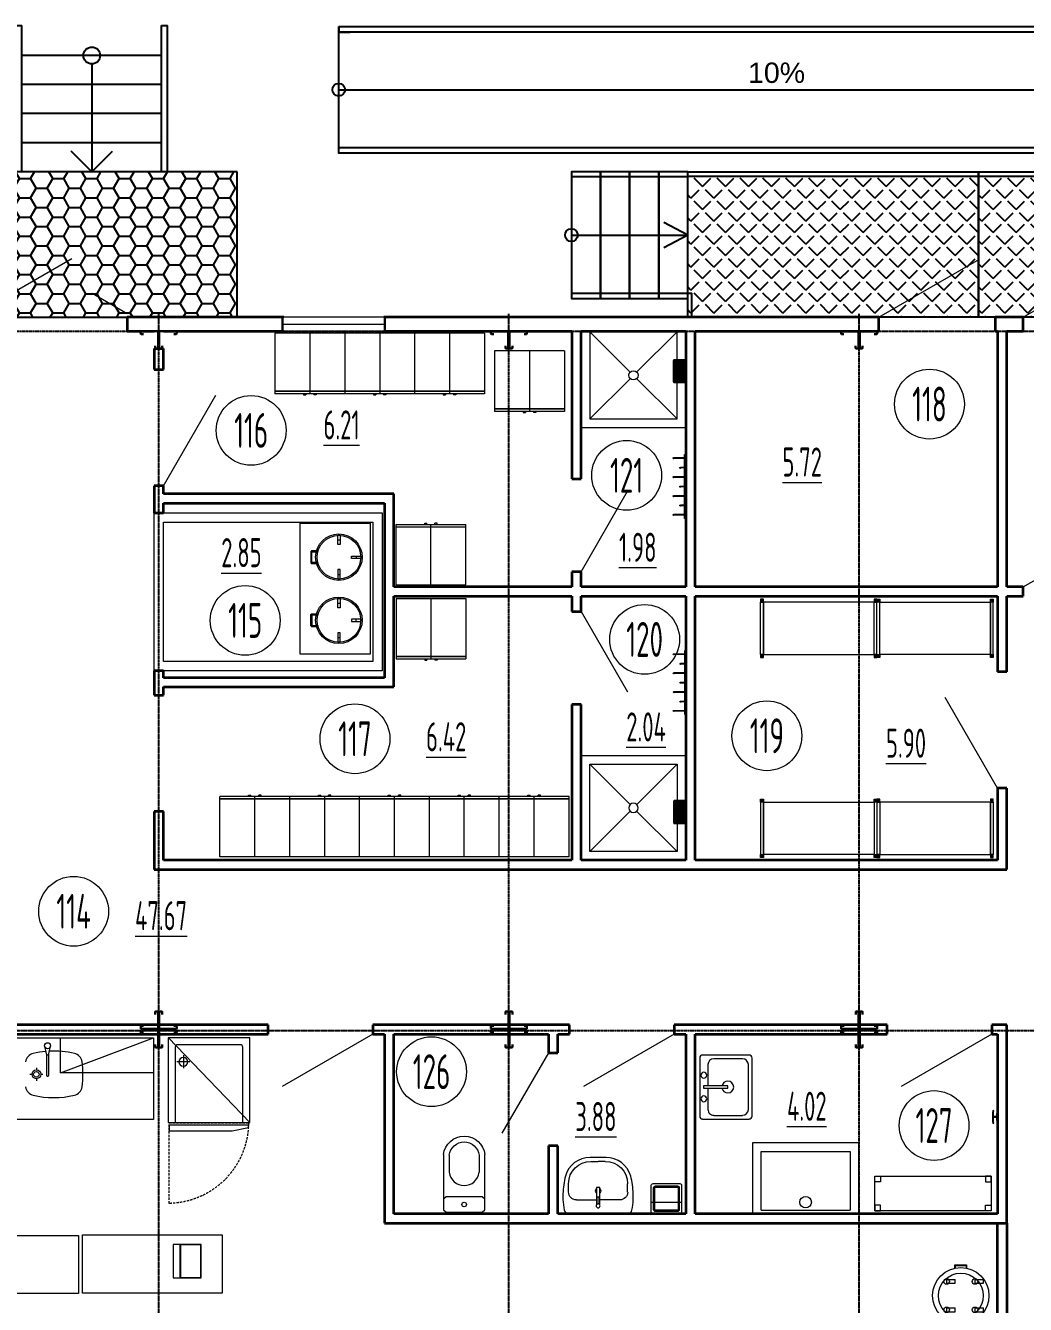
# Model space of a CAD drawing. Header units: millimetres. Extents: x 2162 to 93478, y -2737 to 52379.
# Drawn here: x 44038 to 52631, y 12516 to 23513 of the extents above; entities that cross this region are included whole.
import ezdxf
from ezdxf.enums import TextEntityAlignment as Align

# ---------------------------------------------------------------- set-up
doc = ezdxf.new("R2010")
doc.units = ezdxf.units.MM
for name, pattern in [('DASHEDX2', [1.5, 1, -0.5]), ('Штрихпунктир 15 х 2 х 2 мм', [19, 15, -2, 0, -2]), ('Штрихпунктирная', [30, 25, -2.25, 0.5, -2.25])]:
    doc.linetypes.add(name, pattern=pattern)
doc.layers.add('Axes', color=40, linetype='Штрихпунктирная')
for name, color, linetype, lineweight in [('Columns', 5, 'Continuous', 30), ('door', 7, 'Continuous', 18), ('equipment 1', 4, 'Continuous', 9), ('txt', 219, 'Continuous', 20), ('Wall', 5, 'Continuous', 9), ('windows', 4, 'Continuous', 30)]:
    doc.layers.add(name, color=color, linetype=linetype, lineweight=lineweight)
doc.styles.get("Standard").update_dxf_attribs({"font": 'arial.ttf'})
doc.styles.add('стиль1', font='cs_gost2304.shx', dxfattribs={"width": 0.8})

# ---------------------------------------------------------------- blocks, each defined once
blk = doc.blocks.new('d8')
at = {"layer": 'door'}
blk.add_line((400, 40), (-293, 440), dxfattribs=at)
blk = doc.blocks.new('d9')
at = {"layer": 'door'}
blk.add_line((-450, 40), (329, 490), dxfattribs=at)
blk = doc.blocks.new('560 x 460mm')
at = {"color": 0}
for p, q in [((57, 505), (57, 105)), ((57, 505), (57, 105)), ((581, 530), (82, 530)), ((581, 530), (82, 530)), ((88, 447), (88, 201)), ((524, 498), (139, 498)), ((575, 201), (575, 447)), ((607, 105), (607, 505)), ((607, 105), (607, 505)), ((341, 321), (322, 321)), ((322, 321), (322, 112)), ((341, 112), (341, 321)), ((139, 150), (322, 150)), ((322, 112), (341, 112)), ((341, 150), (524, 150)), ((82, 80), (581, 80)), ((82, 80), (581, 80))]:
    blk.add_line(p, q, dxfattribs=at)
for centre, radius, start, end in [((82, 505), 25.4, 90, 180), ((82, 505), 25.4, 90, 180), ((139, 447), 50.8, 90, 180), ((524, 447), 50.8, 360, 90), ((581, 505), 25.4, 0, 90), ((581, 505), 25.4, 360, 90), ((332, 321), 50.8, 360, 180), ((332, 321), 50.8, 180, 259.1931), ((332, 321), 50.8, 280.8069, 0), ((139, 201), 50.8, 180, 270), ((230, 115), 25.4, 360, 180), ((230, 115), 25.4, 180, 360), ((433, 115), 25.4, 360, 180), ((433, 115), 25.4, 180, 360), ((524, 201), 50.8, 270, 0), ((82, 105), 25.4, 180, 270), ((82, 105), 25.4, 180, 270), ((581, 105), 25.4, 270, 360), ((581, 105), 25.4, 270, 0)]:
    blk.add_arc(centre, radius, start, end, dxfattribs=at)
blk = doc.blocks.new('clean wash')
at = {"color": 0}
for p, q in [((457.5, 610), (-457.5, 610)), ((-457.5, 610), (-457.5, 0)), ((457.5, 0), (457.5, 610)), ((-382.5, 535), (382.5, 535)), ((-382.5, 30), (-382.5, 535)), ((382.5, 535), (382.5, 30))]:
    blk.add_line(p, q, dxfattribs=at)
for points in [[(-457.5, 0), (457.5, 0)], [(-382.5, 30), (382.5, 30)]]:
    blk.add_lwpolyline(points, dxfattribs=at)
blk.add_circle((0, 100), 50, dxfattribs=at)
blk = doc.blocks.new('d11')
at = {"layer": 'door'}
blk.add_line((-500, 75), (366, 575), dxfattribs=at)
blk = doc.blocks.new('shower cab')
at = {"color": 0}
for p, q in [((0, 900), (900, 900)), ((75, 825), (421, 479)), ((75, 75), (75, 825)), ((75, 825), (825, 825)), ((825, 825), (479, 479)), ((825, 825), (825, 75)), ((422, 422), (75, 75)), ((478, 422), (825, 75)), ((825, 75), (75, 75))]:
    blk.add_line(p, q, dxfattribs=at)
for start, end in [(360, 180), (180, 360)]:
    blk.add_arc((450, 450), 40, start, end, dxfattribs=at)
blk = doc.blocks.new('d10')
at = {"layer": 'door'}
blk.add_line((450, 40), (-329, 490), dxfattribs=at)
blk = doc.blocks.new('d7')
at = {"layer": 'door'}
blk.add_line((-400, 40), (293, 440), dxfattribs=at)
blk = doc.blocks.new('d3')
at = {"layer": 'door'}
for p, q in [((-650, 75), (173, 550)), ((650, 75), (347, 250))]:
    blk.add_line(p, q, dxfattribs=at)
blk = doc.blocks.new('d2')
at = {"layer": 'door'}
for p, q in [((-650, 40), (173, 515)), ((650, 40), (347, 215))]:
    blk.add_line(p, q, dxfattribs=at)
blk = doc.blocks.new('200х155х100')
at = {"color": 0}
blk.add_lwpolyline([(-18, -8), (166, -8, -0.414214), (174, -16), (174, -100, -0.414214), (166, -108), (-18, -108, -0.414214), (-26, -100), (-26, -16, -0.414214)], format="xyb", close=True, dxfattribs=at)
for points in [[(172, -22), (-24, -22)], [(-24, -22), (-24, -28)], [(172, -28), (-24, -28)], [(172, -38), (-24, -38)], [(-24, -38), (-24, -44)], [(172, -44), (-24, -44)], [(172, -55), (-24, -55)], [(-24, -55), (-24, -61)], [(172, -61), (-24, -61)], [(172, -72), (-24, -72)], [(-24, -72), (-24, -78)], [(172, -78), (-24, -78)], [(172, -88), (-24, -88)], [(-24, -88), (-24, -94)], [(172, -94), (-24, -94)], [(-20, -38), (-20, -28)], [(-20, -55), (-20, -44)], [(-20, -72), (-20, -61)], [(-20, -88), (-20, -78)], [(168, -28), (168, -38)], [(168, -44), (168, -55)], [(168, -61), (168, -72)], [(168, -78), (168, -88)], [(172, -22), (172, -28)], [(172, -38), (172, -44)], [(172, -55), (172, -61)], [(172, -72), (172, -78)], [(172, -88), (172, -94)]]:
    blk.add_lwpolyline(points, dxfattribs=at)
for points in [[(-20, -22), (-20, -16, -0.414214), (-18, -14), (166, -14, -0.414214), (168, -16), (168, -22)], [(168, -94), (168, -100, -0.414214), (166, -102), (-18, -102, -0.414214), (-20, -100), (-20, -94)]]:
    blk.add_lwpolyline(points, format="xyb", dxfattribs=at)
for centre in [(0, -4), (147, -4)]:
    blk.add_circle(centre, 4, dxfattribs=at)
blk = doc.blocks.new('7 hand')
at = {"color": 0}
for points in [[(550, 0), (550, -10), (0, -10), (0, 0)], [(0, 0), (550, 0)], [(30, -10), (30, -101)], [(30, -10), (35, -10)], [(35, -10), (35, -101)], [(111, -10), (111, -41)], [(116, -10), (116, -41)], [(192, -10), (192, -101)], [(198, -10), (198, -101)], [(274, -10), (274, -41)], [(279, -10), (279, -41)], [(355, -10), (355, -101)], [(360, -10), (360, -101)], [(437, -10), (437, -41)], [(442, -10), (442, -41)], [(517, -10), (517, -101)], [(522, -10), (522, -101)]]:
    blk.add_lwpolyline(points, dxfattribs=at)
for centre in [(32, -105), (114, -46), (195, -105), (276, -46), (358, -105), (439, -46), (519, -105)]:
    blk.add_circle(centre, 5, dxfattribs=at)
blk = doc.blocks.new('Cerasit_President_H60')
at = {"color": 0}
for p, q in [((-187, 254), (-259, 254)), ((-120, 187), (-120, 14)), ((-451, 62), (-451, 0)), ((-451, -62), (-451, 0)), ((-226, -14), (-226, 14)), ((-226, 14), (-78, 14)), ((-78, -14), (-226, -14)), ((-120, -187), (-120, -14)), ((-187, -254), (-259, -254))]:
    blk.add_line(p, q, dxfattribs=at)
blk.add_lwpolyline([(-324, 281, -0.053248), (-173, 302), (-123, 302, -0.039105), (-31, 291, -0.357153), (0, 254), (0, 0), (0, -254, -0.357153), (-31, -291, -0.039105), (-123, -302), (-173, -302, -0.053248), (-324, -281, -0.335411), (-485, -68), (-485, 0), (-485, 68, -0.335411)], format="xyb", close=True, dxfattribs=at)
for points in [[(-82, 9), (-146, 9)], [(-146, 9), (-146, -9)], [(-82, -9), (-146, -9)]]:
    blk.add_lwpolyline(points, dxfattribs=at)
blk.add_circle((-68, 0), 16.8, dxfattribs=at)
for centre, radius, start, end in [((-259, 62), 192, 90, 180), ((-187, 187), 67.2, 0, 90), ((-198, 0), 22.1, 39.1625, 140.8375), ((-259, -62), 192, 180, 270), ((-198, 0), 22.1, 219.1625, 320.8375), ((-187, -187), 67.2, 270, 0)]:
    blk.add_arc(centre, radius, start, end, dxfattribs=at)
blk = doc.blocks.new('15L')
at = {"color": 0}
for points in [[(-130, -245), (-130, -15, -0.414214), (-115, 0), (115, 0, -0.414214), (130, -15), (130, -245, -0.414214), (115, -260), (-115, -260, -0.414214)], [(-110, -225), (-110, -35, -0.414214), (-95, -20), (95, -20, -0.414214), (110, -35), (110, -225, -0.414214), (95, -240), (-95, -240, -0.414214)], [(-100, -225), (-100, -35, -0.414214), (-95, -30), (95, -30, -0.414214), (100, -35), (100, -225, -0.414214), (95, -230), (-95, -230, -0.414214)]]:
    blk.add_lwpolyline(points, format="xyb", close=True, dxfattribs=at)
for points in [[(-130, -98), (-110, -98)], [(-100, -98), (100, -98)], [(110, -98), (130, -98)]]:
    blk.add_lwpolyline(points, dxfattribs=at)
blk = doc.blocks.new('Cersanit_Vista')
at = {"color": 0}
for p, q in [((22, 178), (0, 155)), ((0, 155), (0, -155)), ((112, 178), (22, 178)), ((134, 155), (112, 178)), ((134, -155), (134, 155)), ((0, -155), (22, -178)), ((22, -178), (112, -178)), ((112, -178), (134, -155))]:
    blk.add_line(p, q, dxfattribs=at)
at = {"color": 0, "flags": 128}
for points in [[(497, 178), (112, 178)], [(112, -178), (497, -178)]]:
    blk.add_lwpolyline(points, dxfattribs=at)
at = {"color": 0}
for points in [[(344, 128, 0.888628), (344, -128, 0.888628)], [(491, 128, -0.888628), (491, -128, -0.888628)], [(497, 178, -0.888628), (497, -178, -0.888628)]]:
    blk.add_lwpolyline(points, format="xyb", dxfattribs=at)
for points in [[(491, 128), (344, 128)], [(491, -128), (344, -128)]]:
    blk.add_lwpolyline(points, dxfattribs=at)
blk.add_circle((67, 0), 19.7, dxfattribs=at)
blk = doc.blocks.new('MS_1000x300x1850')
at = {"color": 0}
for points in [[(0, 0), (50, 0), (50, -50), (0, -50)], [(1000, 0), (950, 0), (950, -50), (1000, -50)], [(0, 0), (1000, 0), (1000, -300), (0, -300)], [(0, -300), (50, -300), (50, -250), (0, -250)], [(1000, -300), (950, -300), (950, -250), (1000, -250)]]:
    blk.add_lwpolyline(points, close=True, dxfattribs=at)
blk = doc.blocks.new('det5')
at = {"color": 0}
blk.add_lwpolyline([(0, 30), (0, -30), (5, -30, 0.079361), (5, 30)], format="xyb", close=True, dxfattribs=at)
for points in [[(7, 5), (35, 5)], [(35, -45), (35, 45)], [(40, -45), (40, 45)], [(7, -5), (35, -5)]]:
    blk.add_lwpolyline(points, dxfattribs=at)
for centre in [(37, 50), (37, -50)]:
    blk.add_circle(centre, 5, dxfattribs=at)
blk = doc.blocks.new('A$C1AE96526')
h = blk.add_hatch()
h.set_pattern_fill('ANGLE', color=0, scale=20, angle=45)
h.set_pattern_definition([(45, (2500, 1250), (-98.783, 98.783), [101.6, -38.1]), (135, (2500, 1250), (-98.783, -98.783), [101.6, -38.1])])
h.paths.add_polyline_path([(783, 2392), (-1717, 2392), (-1717, 1183), (783, 1183)])
h.paths.add_polyline_path([(-634, 2371), (-312, 2371)], flags=16)
h = blk.add_hatch()
h.set_pattern_fill('ANGLE', color=0, scale=20, angle=45)
h.set_pattern_definition([(45, (-2500, 0), (-98.783, 98.783), [101.6, -38.1]), (135, (-2500, 0), (-98.783, -98.783), [101.6, -38.1])])
h.paths.add_polyline_path([(-4217, 1142), (-6717, 1142), (-6717, -67), (-4217, -67)])
h.paths.add_polyline_path([(-5634, 1142), (-5312, 1142), (-5312, 1121), (-5634, 1121)], flags=16)
h = blk.add_hatch()
h.set_pattern_fill('ANGLE', color=0, scale=20, angle=45)
h.set_pattern_definition([(45, (0, 0), (-98.783, 98.783), [101.6, -38.1]), (135, (0, 0), (-98.783, -98.783), [101.6, -38.1])])
h.paths.add_polyline_path([(-1717, 1142), (-4217, 1142), (-4217, -67), (-1717, -67)])
h.paths.add_polyline_path([(-3134, 1142), (-2812, 1142), (-2812, 1121), (-3134, 1121)], flags=16)
h = blk.add_hatch()
h.set_pattern_fill('ANGLE', color=0, scale=20, angle=45)
h.set_pattern_definition([(45, (2500, 0), (-98.783, 98.783), [101.6, -38.1]), (135, (2500, 0), (-98.783, -98.783), [101.6, -38.1])])
h.paths.add_polyline_path([(783, 1142), (-1717, 1142), (-1717, -67), (783, -67)])
h.paths.add_polyline_path([(-634, 1121), (-312, 1121)], flags=16)
at = {"color": 0}
for points in [[(-9717, 2433), (-1717, 2433), (-1717, 1343), (-9717, 1343)], [(-1717, 2433), (783, 2433), (783, 1183), (-1717, 1183)], [(-6717, 1183), (-7717, 1183), (-7717, 1142), (-6717, 1142)], [(-6717, 1183), (-4217, 1183), (-4217, -67), (-6717, -67)], [(-4217, 1183), (-1717, 1183), (-1717, -67), (-4217, -67)], [(-1717, 1183), (783, 1183), (783, -67), (-1717, -67)]]:
    blk.add_lwpolyline(points, close=True, dxfattribs=at)
for points in [[(-1067, 2433), (-1067, 2384), (-9717, 2384)], [(-9717, 2423), (-9717, 2384), (-9620, 2384)], [(-1067, 2384), (-1067, 2433)], [(783, -67), (725, -67), (725, 2398), (725, 2384), (133, 2384), (133, 2433)], [(-9717, 1888), (-1717, 1888), (-1923, 1997)], [(-9717, 1888), (-1717, 1888), (-1923, 1779)], [(-9717, 1353), (-9717, 1391), (-1673, 1391), (-1673, 1142), (-6665, 1142), (-6665, 1142), (-6717, 1142)], [(-7467, 1183), (-7717, 1183), (-7717, 93), (-7467, 93), (-7467, 1183)], [(-7217, 1183), (-7467, 1183), (-7467, 93), (-7217, 93), (-7217, 1183)], [(-6967, 1183), (-7217, 1183), (-7217, 93), (-6967, 93), (-6967, 1183)], [(-6717, 1183), (-6967, 1183), (-6967, 93), (-6717, 93), (-6717, 1183)], [(-7717, 638), (-6717, 638), (-6923, 747)], [(-7717, 638), (-6717, 638), (-6923, 529)], [(-6681, -67), (-6681, 136), (-7717, 136), (-7717, 93), (-7717, 93)]]:
    blk.add_lwpolyline(points, dxfattribs=at)
for centre in [(-9717, 1888), (-7717, 638)]:
    blk.add_circle(centre, 54.7, dxfattribs=at)
blk.add_text('10%%%', height=175.4, dxfattribs=at).set_placement((-6199, 1947))
blk = doc.blocks.new('kolumn')
at = {"color": 0, "ltscale": 100}
for p, q in [((4, 0), (146, 0)), ((0, -4), (0, -146)), ((146, -25), (125, -25)), ((150, -4), (150, -21)), ((4, -150), (21, -150)), ((25, -146), (25, -125))]:
    blk.add_line(p, q, dxfattribs=at)
for centre, start, end in [((4, -4), 90, 180), ((146, -4), 0, 90), ((146, -21), 270, 0), ((4, -146), 180, 270), ((21, -146), 270, 0)]:
    blk.add_arc(centre, 4, start, end, dxfattribs=at)
blk = doc.blocks.new('entrance')
h = blk.add_hatch()
h.set_pattern_fill('HONEY', color=0, scale=0.3, angle=270)
h.set_pattern_definition([(270, (297.8511, -94.09346), (0.8248892, -1.42875), [0.9525, -1.905]), (30, (297.8511, -94.09346), (0.8248892, 1.42875), [0.9525, -1.905]), (330, (297.8511, -94.09346), (1.6497784, -3e-09), [-1.905, 0.9525])])
h.paths.add_polyline_path([(12.5, 12.5), (12.5, -12.5), (0, -12.5), (0, 12.5)])
at = {"color": 0}
blk.add_lwpolyline([(12.5, -12.5), (12.5, 12.5), (0, 12.5), (0, -12.5)], close=True, dxfattribs=at)
blk.add_lwpolyline([(12.5, -12.5), (12.5, 12.5), (0, 12.5), (0, -12.5)], close=True, dxfattribs=at)
blk = doc.blocks.new('1300 stair')
at = {"color": 0, "ltscale": 100}
for p, q in [((0, 6.5), (12.57, 6.5)), ((0, 6), (12.57, 6)), ((0, -6), (0, 6)), ((2.5, -6), (2.5, 6)), ((5, -6), (5, 6)), ((7.5, -6), (7.5, 6)), ((10, -6), (10, 6)), ((0, 0), (1.77, 1.77)), ((0, 0), (1.77, 1.77)), ((9.28, 0), (0, 0)), ((0, 0), (1.77, -1.77)), ((0, 0), (1.77, -1.77)), ((0, -6), (12.57, -6)), ((0, -6.5), (12.57, -6.5))]:
    blk.add_line(p, q, dxfattribs=at)
at = {"color": 0}
for p, q in [((12.57, 6.5), (12.57, 6)), ((12.57, -6), (12.57, -6.5))]:
    blk.add_line(p, q, dxfattribs=at)
at = {"color": 0, "ltscale": 100}
blk.add_circle((10, 0), 0.719, dxfattribs=at)
blk = doc.blocks.new('*U21')
at = {"color": 0, "lineweight": 15}
for p, q in [((-1.2, 0), (-1.2, 8.8)), ((-0.6, 0), (-0.6, 8.8)), ((0, 8.8), (0, 0))]:
    blk.add_line(p, q, dxfattribs=at)
at = {"ltscale": 100}
for p, q in [((-1.2, 8.8), (0, 8.8)), ((0, 0), (-1.2, 0))]:
    blk.add_line(p, q, dxfattribs=at)
blk = doc.blocks.new('equipment 0576')
at = {"color": 0}
for points in [[(-350, 0), (350, 0), (350, -730), (-350, -730)], [(-340, -753), (341, -753), (341, -800), (-200, -800), (-340, -773)]]:
    blk.add_lwpolyline(points, close=True, dxfattribs=at)
for points in [[(-350, -730), (347, 0)], [(164, -207), (277, -207)], [(220, -151), (220, -263)]]:
    blk.add_lwpolyline(points, dxfattribs=at)
blk.add_lwpolyline([(-290, -730), (-290, -80, -0.414214), (-270, -60), (270, -60, -0.414214), (290, -80), (290, -730)], format="xyb", dxfattribs=at)
at = {"color": 0, "linetype": 'DASHEDX2', "ltscale": 20}
blk.add_lwpolyline([(-340, -733), (-340, -735, 0.405436), (343, -1425), (343, -1425), (341, -733)], format="xyb", close=True, dxfattribs=at)
at = {"color": 0}
blk.add_circle((220, -207), 37.5, dxfattribs=at)
blk = doc.blocks.new('furn053')
at = {"color": 0}
for p, q in [((0, 520), (-600, 520)), ((-600, 500), (-600, 520)), ((0, 500), (-600, 500)), ((0, 498), (-600, 498)), ((-600, 0), (-600, 498)), ((-354, 530), (-354, 530)), ((-354, 530), (-334, 530)), ((-354, 520), (-354, 530)), ((-334, 520), (-334, 530)), ((-300, 0), (-300, 520)), ((-246, 530), (-266, 530)), ((-266, 520), (-266, 530)), ((-246, 530), (-246, 530)), ((-246, 520), (-246, 530)), ((0, 500), (0, 520)), ((0, 0), (0, 498)), ((0, 495), (0, 498)), ((0, 0), (-600, 0)), ((0, 0), (0, 2))]:
    blk.add_line(p, q, dxfattribs=at)
blk = doc.blocks.new('furn 0432')
at = {"color": 0}
for points in [[(25, 225), (0, 225), (0, 250), (25, 250)], [(975, -225), (25, -225), (25, 225), (975, 225)], [(1000, 225), (975, 225), (975, 250), (1000, 250)], [(25, -250), (0, -250), (0, -225), (25, -225)], [(1000, -250), (975, -250), (975, -225), (1000, -225)]]:
    blk.add_lwpolyline(points, close=True, dxfattribs=at)
for points in [[(25, 237.5), (0, 237.5)], [(0, -225), (0, 225)], [(12.5, 250), (12.5, 225)], [(25, -225), (25, 225)], [(1000, 237.5), (975, 237.5)], [(975, -225), (975, 225)], [(987.5, 250), (987.5, 225)], [(1000, -225), (1000, 225)], [(25, -237.5), (0, -237.5)], [(12.5, -225), (12.5, -250)], [(1000, -237.5), (975, -237.5)], [(987.5, -225), (987.5, -250)]]:
    blk.add_lwpolyline(points, dxfattribs=at)
for centre in [(12.5, 237.5), (987.5, 237.5), (12.5, -237.5), (987.5, -237.5)]:
    blk.add_circle(centre, 5, dxfattribs=at)
blk = doc.blocks.new('equip0548')
at = {"color": 0}
for p, q in [((-50, 266), (50, 266)), ((-50, 237), (-50, 266)), ((-45, 258), (45, 258)), ((-45, 238), (-45, 258)), ((45, 258), (45, 238)), ((50, 266), (50, 237)), ((-124, 138), (-49, 138)), ((-124, 138), (-124, 106)), ((-49, 106), (-49, 138)), ((120, 138), (120, 106)), ((120, 138), (195, 138)), ((195, 106), (195, 138)), ((-124, 106), (-49, 106)), ((120, 106), (195, 106)), ((-124, -106), (-124, -138)), ((-124, -106), (-49, -106)), ((-49, -138), (-49, -106)), ((120, -106), (120, -138)), ((120, -106), (195, -106)), ((195, -138), (195, -106)), ((-124, -138), (-49, -138)), ((120, -138), (195, -138)), ((-50, -237), (-50, -266)), ((-50, -266), (50, -266)), ((-45, -238), (-45, -258)), ((-45, -258), (45, -258)), ((45, -258), (45, -238)), ((50, -266), (50, -237))]:
    blk.add_line(p, q, dxfattribs=at)
for centre, radius in [((0, 0), 242), ((0, 0), 193), ((-122, 122), 24), ((122, 122), 24), ((-122, -122), 24), ((122, -122), 24)]:
    blk.add_circle(centre, radius, dxfattribs=at)

msp = doc.modelspace()

# ---------------------------------------------------------------- linework, layer by layer
at = {"layer": 'Axes', "linetype": 'Штрихпунктир 15 х 2 х 2 мм'}
for p, q in [((45182.1, -1937.4), (45182.1, 21035.1)), ((48192.1, -1937.4), (48192.1, 21035.1)), ((51202.1, -1937.4), (51202.1, 21035.1)), ((32067.1, 20885.1), (57367.1, 20885.1)), ((3469.3, 14870.1), (57337.1, 14870.1))]:
    msp.add_line(p, q, dxfattribs=at)
at = {"layer": 'equipment 1'}
for p, q in [((46535.4, 18896.5), (46549, 18896.5)), ((46538, 18886.5), (46549, 18886.5)), ((46535.4, 18443.8), (46549, 18443.8)), ((46538, 18453.8), (46549, 18453.8)), ((44337.7, 14507.1), (45137.7, 14807.1))]:
    msp.add_line(p, q, dxfattribs=at)
for points in [[(47102.1, 17963.5), (45142.1, 17963.5), (45142.1, 19323.5), (47102.1, 19323.5)], [(47022.1, 18043.5), (45222.1, 18043.5), (45222.1, 19243.5), (47022.1, 19243.5)], [(46398.3, 19232.7), (46998.3, 19232.7), (46998.3, 18107.7), (46398.3, 18107.7)], [(46721.3, 19049), (46721.3, 19130.5), (46741.3, 19130.5), (46741.3, 19049)], [(46838.3, 18951), (46919.8, 18951), (46919.8, 18931), (46838.3, 18931)], [(46721.3, 18834), (46721.3, 18752.5), (46741.3, 18752.5), (46741.3, 18834)], [(46721.3, 18506.3), (46721.3, 18587.8), (46741.3, 18587.8), (46741.3, 18506.3)], [(46838.3, 18389.3), (46919.8, 18389.3), (46919.8, 18409.3), (46838.3, 18409.3)], [(46721.3, 18291.4), (46721.3, 18209.8), (46741.3, 18209.8), (46741.3, 18291.4)], [(43937.7, 14107.1), (43937.7, 14807.1), (45137.7, 14807.1), (45137.7, 14107.1)], [(44337.7, 14507.1), (44337.7, 14807.1), (45137.7, 14807.1), (45137.7, 14507.1)], [(43291.8, 12609.2), (43291.8, 13109.2), (44491.8, 13109.2), (44491.8, 12609.2)], [(44526.7, 12613.9), (44526.7, 13113.9), (45726.7, 13113.9), (45726.7, 12613.9)], [(45546.7, 13032.1), (45306.7, 13032.1), (45306.7, 12744.1), (45546.7, 12744.1)], [(45544.2, 13029.6), (45369.2, 13029.6), (45369.2, 12746.6), (45544.2, 12746.6)]]:
    msp.add_lwpolyline(points, close=True, dxfattribs=at)
for points in [[(46721.3, 19089.7), (46741.3, 19089.7)], [(46499, 18986.5), (46489, 18986.5)], [(46499, 18986.5), (46499, 18996.5)], [(46879, 18951), (46879, 18931)], [(46499, 18896.5), (46489, 18896.5)], [(46499, 18896.5), (46499, 18886.5)], [(46721.3, 18793.2), (46741.3, 18793.2)], [(46721.3, 18547.1), (46741.3, 18547.1)], [(46499, 18443.8), (46489, 18443.8)], [(46499, 18443.8), (46499, 18453.8)], [(46879, 18389.3), (46879, 18409.3)], [(46499, 18353.8), (46489, 18353.8)], [(46499, 18353.8), (46499, 18343.8)], [(46721.3, 18250.6), (46741.3, 18250.6)], [(44130.7, 14550.8), (44130.7, 14532.1)], [(44074.4, 14494.6), (44093.2, 14494.6)], [(44130.7, 14457.1), (44130.7, 14438.3)], [(44168.2, 14494.6), (44186.9, 14494.6)], [(45364.9, 13032.1), (45364.9, 12744.1)]]:
    msp.add_lwpolyline(points, dxfattribs=at)
for points in [[(46549, 18986.5), (46549, 18996.5), (46499, 18996.5, 0.4142136), (46489, 18986.5), (46489, 18896.5, 0.4142432), (46499, 18886.5), (46549, 18886.5), (46549, 18896.5), (46499, 18896.5), (46499, 18986.5), (46549, 18986.5)], [(46549, 18353.8), (46549, 18343.8), (46499, 18343.8, -0.4142136), (46489, 18353.8), (46489, 18443.8, -0.4142432), (46499, 18453.8), (46549, 18453.8), (46549, 18443.8), (46499, 18443.8), (46499, 18353.8), (46549, 18353.8)], [(44200.6, 14740.6), (44214.9, 14671.1, 0.3558439), (44224.7, 14663.1), (44228.4, 14663.1, 0.3554422), (44238.2, 14671.1), (44252.7, 14740.6)], [(44216.6, 14667.4), (44216.6, 14489.2, 0.4142136), (44226.6, 14479.2), (44227.6, 14479.2, 0.4142136), (44236.6, 14488.2), (44236.6, 14667.3)]]:
    msp.add_lwpolyline(points, format="xyb", dxfattribs=at)
for centre, radius in [((46730.8, 18941.5), 200), ((46730.8, 18941.5), 188), ((46730.8, 18398.8), 200), ((46730.8, 18398.8), 188), ((44226.6, 14740.6), 26), ((44130.7, 14494.6), 37.5), ((44130.7, 14494.6), 23.5)]:
    msp.add_circle(centre, radius, dxfattribs=at)
for centre, radius, start, end in [((44122.3, 14591.7), 85, 102.83824, 172.19278), ((44280.7, 13899), 795.6, 95.04303, 102.87415), ((44280.7, 13899), 795.6, 77.12585, 92.72026), ((44439, 14591.7), 85, 7.80722, 77.16176), ((43730.7, 14494.6), 800, 352.19278, 7.80722), ((44122.3, 14397.4), 85, 187.80722, 257.16176), ((44280.7, 15090.1), 795.6, 257.12585, 282.87415), ((44439, 14397.4), 85, 282.83824, 352.19278)]:
    msp.add_arc(centre, radius, start, end, dxfattribs=at)
at = {"layer": 'txt'}
for centre in [(51806.4, 20257.4), (45976.7, 20031.5), (49203.7, 19644.9), (45925.5, 18397.7), (49358.5, 18234.2), (50409.3, 17405.5), (46868.8, 17379.8), (44451, 15896.3), (47527.3, 14517.1), (51846.2, 14054.3)]:
    msp.add_circle(centre, 300, dxfattribs=at)
at = {"layer": 'Wall', "lineweight": 35}
for p, q in [((46257.1, 21005.1), (44912, 21005.1)), ((44912, 21005.1), (44912, 20885.1)), ((51372.1, 21005.1), (47117.1, 21005.1)), ((51372.1, 20885.1), (51372.1, 21005.1)), ((52612, 21005.1), (52372.1, 21005.1)), ((52372.1, 21005.1), (52372.1, 20885.1)), ((52612, 20885.1), (52612, 21005.1)), ((44912, 20885.1), (45142.1, 20885.1)), ((45222.1, 20885.1), (46257.1, 20885.1)), ((47117.1, 20885.1), (48732.1, 20885.1)), ((48732.1, 20885.1), (48732.1, 19615.2)), ((48812.1, 20885.1), (49712.1, 20885.1)), ((48812.1, 19615.2), (48812.1, 20885.1)), ((49712.1, 20885.1), (49712.1, 18685.1)), ((49792.1, 20885.1), (51372.1, 20885.1)), ((49792.1, 18685.1), (49792.1, 20885.1)), ((52372.1, 20885.1), (52392.1, 20885.1)), ((52392.1, 20885.1), (52392.1, 18685.1)), ((52472.1, 20885.1), (52612, 20885.1)), ((52472.1, 18685.1), (52472.1, 20885.1)), ((45142.1, 20735.1), (45142.1, 20555.1)), ((45142.1, 20735.1), (45222.1, 20735.1)), ((45222.1, 20555.1), (45222.1, 20735.1)), ((45142.1, 20555.1), (45222.1, 20555.1)), ((48732.1, 19615.2), (48812.1, 19615.2)), ((45222.1, 19555.1), (45142.1, 19555.1)), ((45142.1, 19555.1), (45142.1, 19323.5)), ((45222.1, 19485.1), (45222.1, 19555.1)), ((47202.1, 19485.1), (45222.1, 19485.1)), ((47202.1, 18685.1), (47202.1, 19485.1)), ((45222.1, 19323.5), (45222.1, 19405.1)), ((45222.1, 19405.1), (47122.1, 19405.1)), ((47122.1, 19405.1), (47122.1, 17905.1)), ((45142.1, 19323.5), (45222.1, 19323.5)), ((48812.1, 18815.2), (48732.1, 18815.2)), ((48732.1, 18815.2), (48732.1, 18685.1)), ((48812.1, 18685.1), (48812.1, 18815.2)), ((48732.1, 18685.1), (47202.1, 18685.1)), ((47202.1, 18605.1), (48732.1, 18605.1)), ((47202.1, 17825.1), (47202.1, 18605.1)), ((48732.1, 18605.1), (48732.1, 18475.2)), ((49712.1, 18685.1), (48812.1, 18685.1)), ((48812.1, 18605.1), (49712.1, 18605.1)), ((48812.1, 18475.2), (48812.1, 18605.1)), ((49712.1, 18605.1), (49712.1, 16335.2)), ((52392.1, 18685.1), (49792.1, 18685.1)), ((49792.1, 18605.1), (52392.1, 18605.1)), ((49792.1, 16335.2), (49792.1, 18605.1)), ((52392.1, 18605.1), (52392.1, 17955.2)), ((52612, 18685.1), (52472.1, 18685.1)), ((52472.1, 17955.2), (52472.1, 18605.1)), ((52472.1, 18605.1), (52612, 18605.1)), ((52612, 18605.1), (52612, 18685.1)), ((48732.1, 18475.2), (48812.1, 18475.2)), ((45222.1, 17963.5), (45142.1, 17963.5)), ((45142.1, 17963.5), (45142.1, 17755.1)), ((45222.1, 17905.1), (45222.1, 17963.5)), ((52472.1, 17955.2), (52392.1, 17955.2)), ((47122.1, 17905.1), (45222.1, 17905.1)), ((45222.1, 17755.1), (45222.1, 17825.1)), ((45222.1, 17825.1), (47202.1, 17825.1)), ((45142.1, 17755.1), (45222.1, 17755.1)), ((48812.1, 17675.2), (48732.1, 17675.2)), ((48732.1, 17675.2), (48732.1, 16335.2)), ((48812.1, 16335.2), (48812.1, 17675.2)), ((52392.1, 16955.2), (52392.1, 16335.2)), ((52472.1, 16955.2), (52392.1, 16955.2)), ((52472.1, 16255.2), (52472.1, 16955.2)), ((45222.1, 16755.1), (45142.1, 16755.1)), ((45142.1, 16755.1), (45142.1, 16255.2)), ((45222.1, 16335.2), (45222.1, 16755.1)), ((48732.1, 16335.2), (45222.1, 16335.2)), ((49712.1, 16335.2), (48812.1, 16335.2)), ((52392.1, 16335.2), (49792.1, 16335.2)), ((45142.1, 16255.2), (52472.1, 16255.2)), ((46122.1, 14920.1), (43367.1, 14920.1)), ((46122.1, 14840.1), (46122.1, 14920.1)), ((48712.1, 14920.1), (47022.1, 14920.1)), ((47022.1, 14920.1), (47022.1, 14840.1)), ((48712.1, 14840.1), (48712.1, 14920.1)), ((51442.1, 14920.1), (49612.1, 14920.1)), ((49612.1, 14920.1), (49612.1, 14840.1)), ((51442.1, 14840.1), (51442.1, 14920.1)), ((52392.1, 14920.1), (52342.1, 14920.1)), ((52342.1, 14920.1), (52342.1, 14840.1)), ((52472.1, 14920.1), (52392.1, 14920.1)), ((52472.1, 13215.1), (52472.1, 14920.1)), ((43367.1, 14840.1), (46122.1, 14840.1)), ((47022.1, 14840.1), (47122.1, 14840.1)), ((47122.1, 14840.1), (47122.1, 13215.1)), ((47202.1, 14840.1), (48532.1, 14840.1)), ((47202.1, 13295.1), (47202.1, 14840.1)), ((48532.1, 14840.1), (48532.1, 14680.1)), ((48612.1, 14840.1), (48712.1, 14840.1)), ((48612.1, 14680.1), (48612.1, 14840.1)), ((49612.1, 14840.1), (49712.1, 14840.1)), ((49712.1, 14840.1), (49712.1, 13295.1)), ((49792.1, 14840.1), (51442.1, 14840.1)), ((49792.1, 13295.1), (49792.1, 14840.1)), ((52342.1, 14840.1), (52392.1, 14840.1)), ((52392.1, 14840.1), (52392.1, 13295.1)), ((48532.1, 14680.1), (48612.1, 14680.1)), ((48532.1, 13880.1), (48532.1, 13295.1)), ((48612.1, 13880.1), (48532.1, 13880.1)), ((48612.1, 13295.1), (48612.1, 13880.1)), ((47122.1, 13215.1), (49792.1, 13215.1)), ((48532.1, 13295.1), (47202.1, 13295.1)), ((49712.1, 13295.1), (48612.1, 13295.1)), ((52392.1, 13295.1), (49792.1, 13295.1)), ((49792.1, 13215.1), (52472.1, 13215.1))]:
    msp.add_line(p, q, dxfattribs=at)
msp.add_lwpolyline([(52392.1, 13215.1), (52472.1, 13215.1), (52472.1, 8910.1), (52392.1, 8910.1)], close=True, dxfattribs=at)

# ---------------------------------------------------------------- block references
at = {"xscale": 100, "yscale": 100, "zscale": 100, "rotation": 90}
for name, p in [('1300 stair', (44607.1, 22255.1)), ('entrance', (44607.1, 21005.1))]:
    msp.add_blockref(name, p, dxfattribs=at)
at = {"color": 0}
msp.add_blockref('A$C1AE96526', (56446.3, 21072.4), dxfattribs=at)
at = {"layer": 'Columns', "xscale": -1}
for p in [(45177.1, 20885.1), (48187.1, 20885.1), (51197.1, 20885.1), (45177.5, 14875.1), (48187.5, 14875.1), (51197.5, 14875.1)]:
    msp.add_blockref('kolumn', p, dxfattribs=at)
at = {"layer": 'Columns'}
for p in [(45187.1, 20885.1), (48197.1, 20885.1), (51207.1, 20885.1), (45187.5, 14875.1), (48197.5, 14875.1), (51207.5, 14875.1)]:
    msp.add_blockref('kolumn', p, dxfattribs=at)
at = {"layer": 'Columns', "rotation": 180}
for p in [(45177.5, 14885.1), (48187.5, 14885.1), (51197.5, 14885.1)]:
    msp.add_blockref('kolumn', p, dxfattribs=at)
at = {"layer": 'Columns', "xscale": -1, "rotation": 180}
for p in [(45187.5, 14885.1), (48197.5, 14885.1), (51207.5, 14885.1)]:
    msp.add_blockref('kolumn', p, dxfattribs=at)
at = {"layer": 'door'}
for name, p in [('d3', (44262, 20960.1)), ('d11', (51872.1, 20930.1)), ('d3', (53262, 20930.1)), ('d2', (53262, 18645.1))]:
    msp.add_blockref(name, p, dxfattribs=at)
for name, p, rotation in [('d10', (45182.1, 20005.1), 269.9999999999998), ('d8', (48772.1, 19215.2), 270), ('d7', (48772.1, 18075.2), 270), ('d9', (52432.1, 17405.2), 89.99999999999993), ('d9', (46572.1, 14880.1), 180), ('d9', (49162.1, 14880.1), 180), ('d9', (51892.1, 14880.1), 180), ('d8', (48572.1, 14280.1), 90)]:
    msp.add_blockref(name, p, dxfattribs=dict(at, rotation=rotation))
at = {"layer": 'equipment 1', "xscale": -1}
for name, p, rotation in [('furn053', (46781.4, 20867.1), 180), ('furn053', (47381.4, 20867.1), 180), ('furn053', (47981.4, 20867.1), 180), ('shower cab', (48812.1, 20955.1), 180), ('furn053', (48669, 20715.3), 180), ('200х155х100', (49716.1, 16675.9), 270), ('furn 0432', (51355.1, 16610.2), 180), ('Cerasit_President_H60', (48958.7, 13295.1), 90)]:
    msp.add_blockref(name, p, dxfattribs=dict(at, rotation=rotation))
at = {"layer": 'equipment 1'}
for name, p, rotation in [('200х155х100', (49716.1, 20614.4), 270), ('7 hand', (49712.1, 19824.3), 270), ('furn053', (47222.1, 18587.1), 180), ('7 hand', (49714, 18138.2), 270), ('furn 0432', (51355.1, 16610.2), 180), ('560 x 460mm', (49752.1, 14716.8), 270), ('Cersanit_Vista', (47807.8, 13308), 89.99999999999997), ('15L', (49545.8, 13295.1), 180), ('MS_1000x300x1850', (52337.1, 13319.8), 180)]:
    msp.add_blockref(name, p, dxfattribs=dict(at, rotation=rotation))
at = {"layer": 'equipment 1', "xscale": -1}
for name, p in [('furn053', (47222.1, 18703.1)), ('furn 0432', (51355.1, 18330.1)), ('equipment 0576', (45614, 14809.4)), ('det5', (52392.1, 14127.6))]:
    msp.add_blockref(name, p, dxfattribs=at)
at = {"layer": 'equipment 1'}
for name, p in [('furn 0432', (51355.1, 18330.1)), ('shower cab', (48812.1, 16335.2)), ('furn053', (46308.7, 16363.5)), ('furn053', (46908.7, 16363.5)), ('furn053', (47508.7, 16363.5)), ('furn053', (48108.7, 16363.5)), ('furn053', (48708.7, 16363.5)), ('clean wash', (50742.1, 13295.1)), ('equip0548', (52075.9, 12591.4))]:
    msp.add_blockref(name, p, dxfattribs=at)
at = {"layer": 'windows', "xscale": -100, "yscale": 100, "zscale": 100, "rotation": 270}
msp.add_blockref('*U21', (46247.1, 21005.1), dxfattribs=at)

# ---------------------------------------------------------------- texts
at = {"layer": 'txt', "style": 'стиль1', "width": 0.7}
for s, p in [('118', (51806.4, 20257.4)), ('116', (45976.7, 20031.5)), ('121', (49203.7, 19644.9)), ('115', (45925.5, 18397.7)), ('120', (49358.5, 18234.2)), ('117', (46868.8, 17379.8)), ('119', (50409.3, 17405.5)), ('114', (44451, 15896.3)), ('126', (47527.3, 14517.1)), ('127', (51846.2, 14054.3))]:
    msp.add_text(s, height=300, dxfattribs=at).set_placement(p, align=Align.MIDDLE_CENTER)
at = {"layer": 'txt', "ltscale": 100, "style": 'стиль1', "width": 0.7}
for s, p in [('%%U6.21', (46753.9, 20078.7)), ('%%U5.72', (50712.8, 19759.7)), ('%%U1.98', (49299.3, 19026.3)), ('%%U2.85', (45893.2, 18980.3)), ('%%U2.04', (49370.9, 17481.6)), ('%%U6.42', (47653, 17397)), ('%%U5.90', (51605.3, 17341.5)), ('%%U47.67', (45202.5, 15858.5)), ('%%U4.02', (50752.4, 14219.9)), ('%%U3.88', (48939.7, 14131.7))]:
    msp.add_text(s, height=250, dxfattribs=at).set_placement(p, align=Align.MIDDLE_CENTER)

doc.saveas('drawing.dxf')
